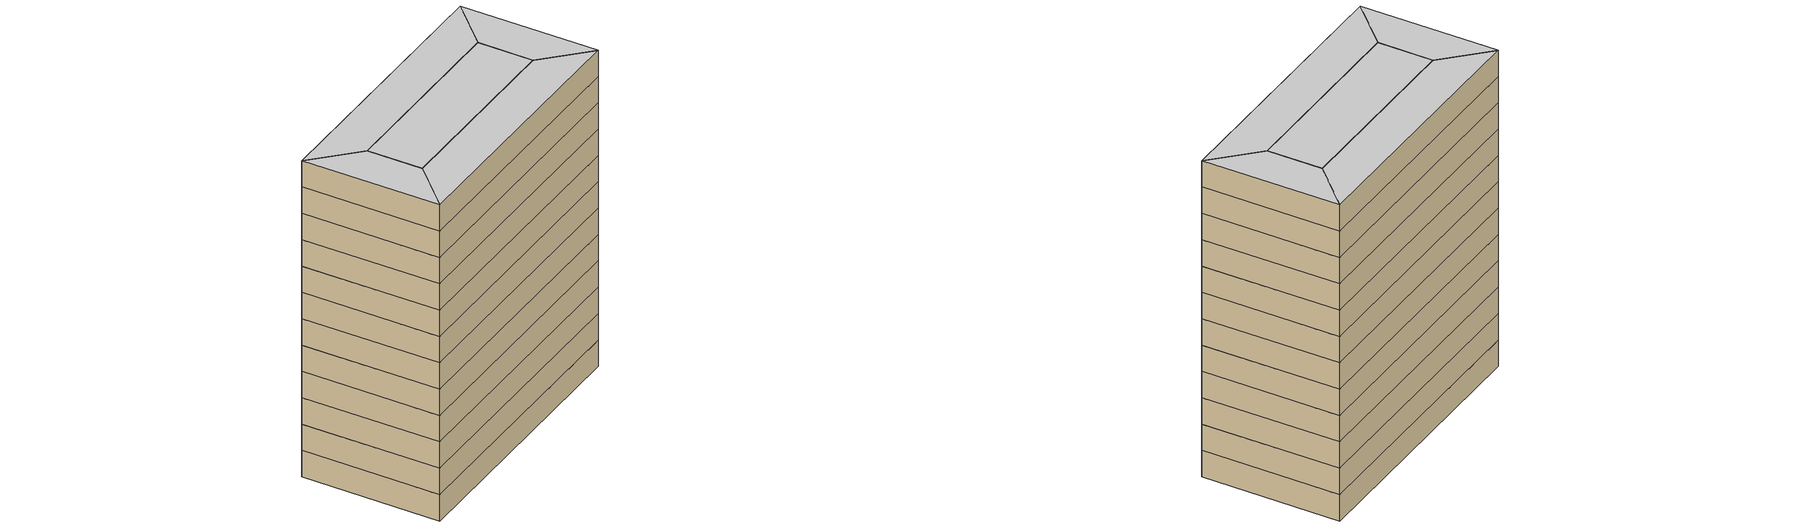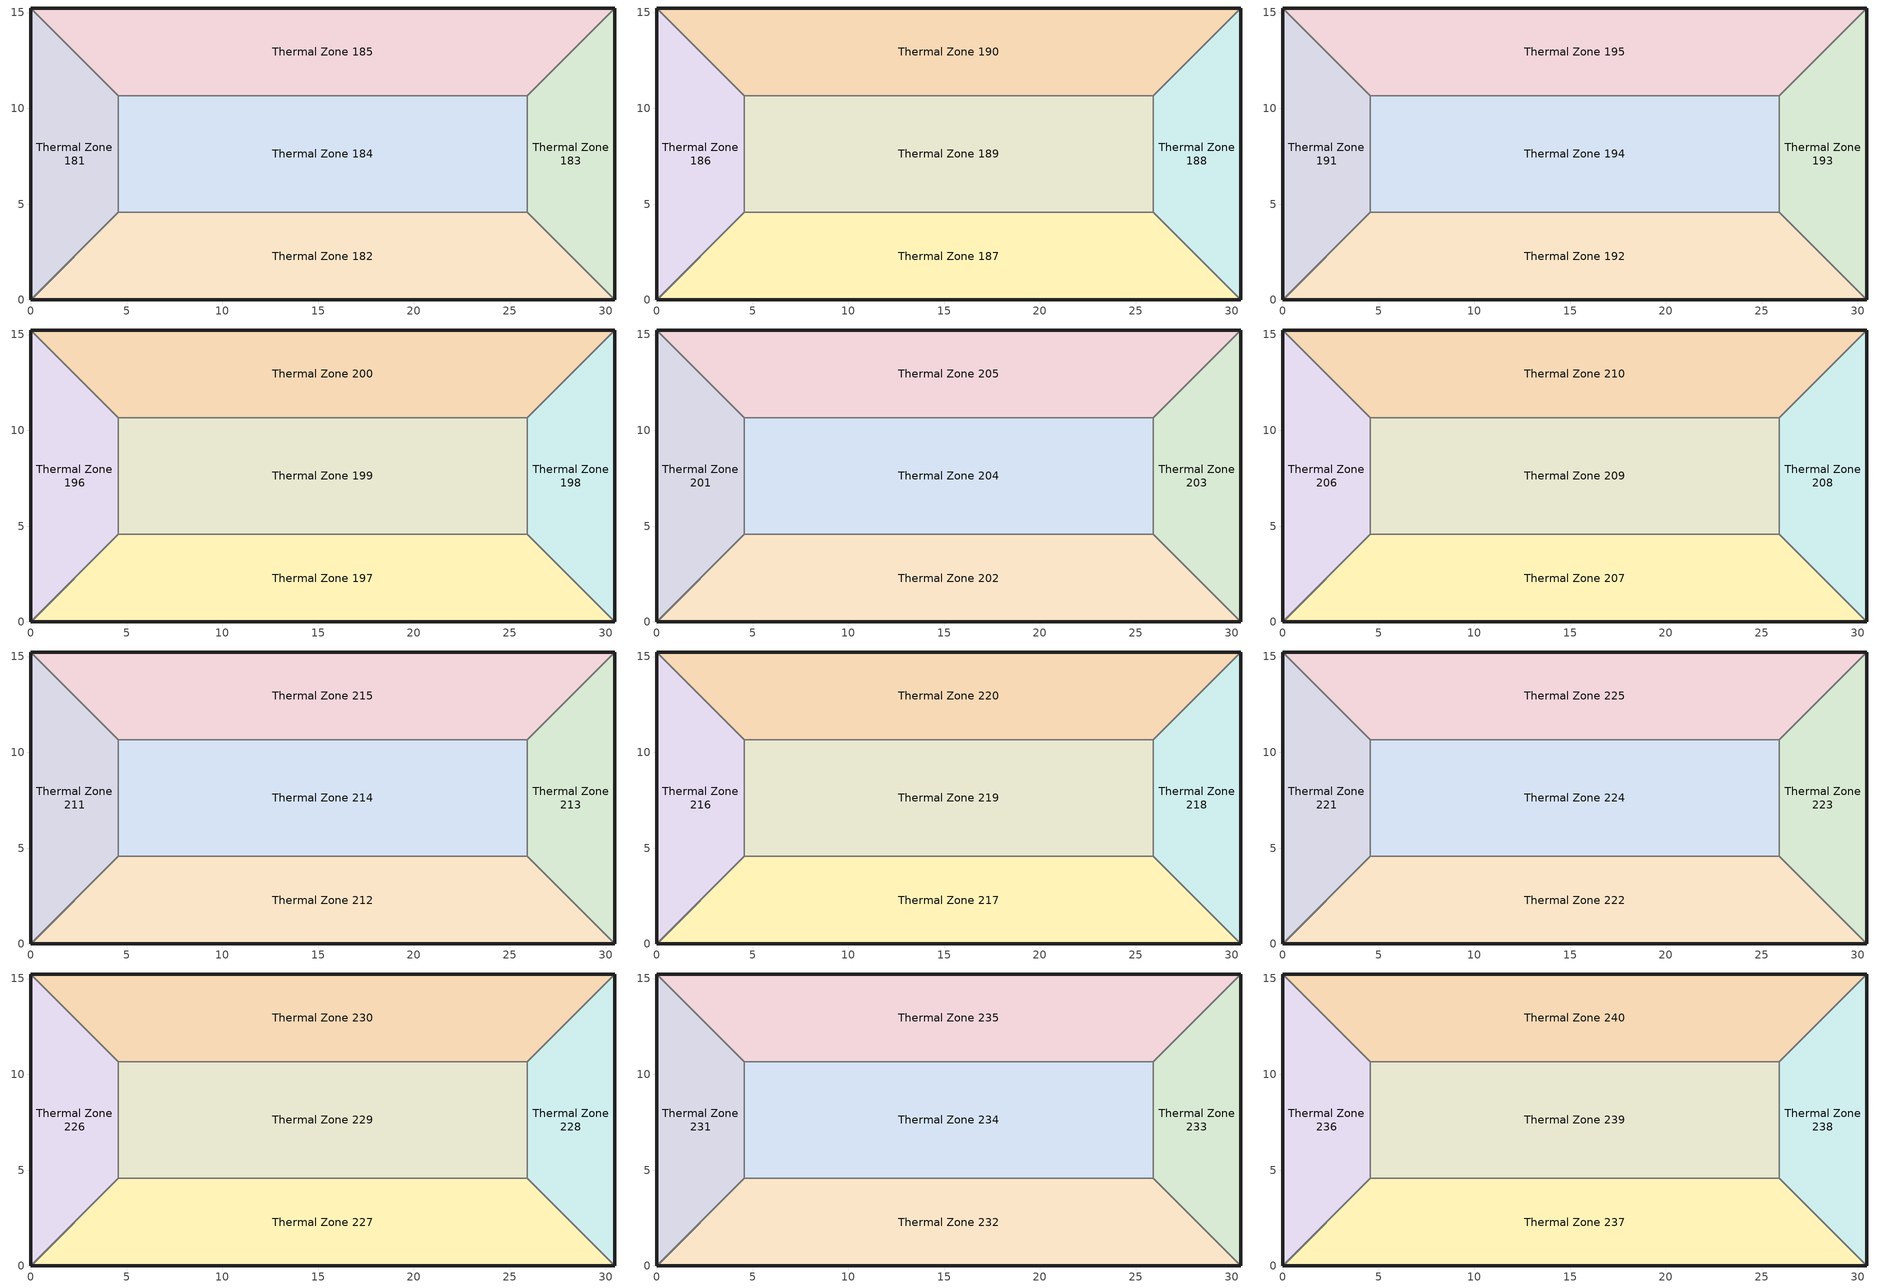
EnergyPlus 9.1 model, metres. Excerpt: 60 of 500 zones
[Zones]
Thermal Zone 181
 floor to Thermal Zone 176 (Interior Floor): 0,15.24 4.57,10.67 4.57,4.57 0,0 z109.73
 wall outside (ASHRAE 90.1-2010 ExtWall Mass ClimateZone 5): 0,15.24 0,0 z109.73:112.78
 wall to Thermal Zone 184 (Interior Wall): 4.57,4.57 4.57,10.67 z109.73:112.78
 wall to Thermal Zone 182 (Interior Wall): 0,0 4.57,4.57 z109.73:112.78
 wall to Thermal Zone 185 (Interior Wall): 4.57,10.67 0,15.24 z109.73:112.78
Thermal Zone 182
 floor to Thermal Zone 177 (Interior Floor): 25.91,4.57 30.48,0 0,0 4.57,4.57 z109.73
 wall outside (ASHRAE 90.1-2010 ExtWall Mass ClimateZone 5): 0,0 30.48,0 z109.73:112.78
 wall to Thermal Zone 184 (Interior Wall): 25.91,4.57 4.57,4.57 z109.73:112.78
 wall to Thermal Zone 183 (Interior Wall): 30.48,0 25.91,4.57 z109.73:112.78
Thermal Zone 183
 floor to Thermal Zone 178 (Interior Floor): 30.48,15.24 30.48,0 25.91,4.57 25.91,10.67 z109.73
 wall outside (ASHRAE 90.1-2010 ExtWall Mass ClimateZone 5): 30.48,0 30.48,15.24 z109.73:112.78
 wall to Thermal Zone 184 (Interior Wall): 25.91,10.67 25.91,4.57 z109.73:112.78
 wall to Thermal Zone 185 (Interior Wall): 30.48,15.24 25.91,10.67 z109.73:112.78
Thermal Zone 184
 floor to Thermal Zone 179 (Interior Floor): 25.91,10.67 25.91,4.57 4.57,4.57 4.57,10.67 z109.73
 wall to Thermal Zone 185 (Interior Wall): 25.91,10.67 4.57,10.67 z109.73:112.78
Thermal Zone 185
 floor to Thermal Zone 180 (Interior Floor): 30.48,15.24 25.91,10.67 4.57,10.67 0,15.24 z109.73
 wall outside (ASHRAE 90.1-2010 ExtWall Mass ClimateZone 5): 30.48,15.24 0,15.24 z109.73:112.78
Thermal Zone 186
 floor to Thermal Zone 181 (Interior Floor): 0,15.24 4.57,10.67 4.57,4.57 0,0 z112.78
 wall outside (ASHRAE 90.1-2010 ExtWall Mass ClimateZone 5): 0,15.24 0,0 z112.78:115.82
 wall to Thermal Zone 189 (Interior Wall): 4.57,4.57 4.57,10.67 z112.78:115.82
 wall to Thermal Zone 187 (Interior Wall): 0,0 4.57,4.57 z112.78:115.82
 wall to Thermal Zone 190 (Interior Wall): 4.57,10.67 0,15.24 z112.78:115.82
Thermal Zone 187
 floor to Thermal Zone 182 (Interior Floor): 25.91,4.57 30.48,0 0,0 4.57,4.57 z112.78
 wall outside (ASHRAE 90.1-2010 ExtWall Mass ClimateZone 5): 0,0 30.48,0 z112.78:115.82
 wall to Thermal Zone 189 (Interior Wall): 25.91,4.57 4.57,4.57 z112.78:115.82
 wall to Thermal Zone 188 (Interior Wall): 30.48,0 25.91,4.57 z112.78:115.82
Thermal Zone 188
 floor to Thermal Zone 183 (Interior Floor): 30.48,15.24 30.48,0 25.91,4.57 25.91,10.67 z112.78
 wall outside (ASHRAE 90.1-2010 ExtWall Mass ClimateZone 5): 30.48,0 30.48,15.24 z112.78:115.82
 wall to Thermal Zone 189 (Interior Wall): 25.91,10.67 25.91,4.57 z112.78:115.82
 wall to Thermal Zone 190 (Interior Wall): 30.48,15.24 25.91,10.67 z112.78:115.82
Thermal Zone 189
 floor to Thermal Zone 184 (Interior Floor): 25.91,10.67 25.91,4.57 4.57,4.57 4.57,10.67 z112.78
 wall to Thermal Zone 190 (Interior Wall): 25.91,10.67 4.57,10.67 z112.78:115.82
Thermal Zone 190
 floor to Thermal Zone 185 (Interior Floor): 30.48,15.24 25.91,10.67 4.57,10.67 0,15.24 z112.78
 wall outside (ASHRAE 90.1-2010 ExtWall Mass ClimateZone 5): 30.48,15.24 0,15.24 z112.78:115.82
Thermal Zone 191
 floor to Thermal Zone 186 (Interior Floor): 0,15.24 4.57,10.67 4.57,4.57 0,0 z115.82
 wall outside (ASHRAE 90.1-2010 ExtWall Mass ClimateZone 5): 0,15.24 0,0 z115.82:118.87
 wall to Thermal Zone 194 (Interior Wall): 4.57,4.57 4.57,10.67 z115.82:118.87
 wall to Thermal Zone 192 (Interior Wall): 0,0 4.57,4.57 z115.82:118.87
 wall to Thermal Zone 195 (Interior Wall): 4.57,10.67 0,15.24 z115.82:118.87
Thermal Zone 192
 floor to Thermal Zone 187 (Interior Floor): 25.91,4.57 30.48,0 0,0 4.57,4.57 z115.82
 wall outside (ASHRAE 90.1-2010 ExtWall Mass ClimateZone 5): 0,0 30.48,0 z115.82:118.87
 wall to Thermal Zone 194 (Interior Wall): 25.91,4.57 4.57,4.57 z115.82:118.87
 wall to Thermal Zone 193 (Interior Wall): 30.48,0 25.91,4.57 z115.82:118.87
Thermal Zone 193
 floor to Thermal Zone 188 (Interior Floor): 30.48,15.24 30.48,0 25.91,4.57 25.91,10.67 z115.82
 wall outside (ASHRAE 90.1-2010 ExtWall Mass ClimateZone 5): 30.48,0 30.48,15.24 z115.82:118.87
 wall to Thermal Zone 194 (Interior Wall): 25.91,10.67 25.91,4.57 z115.82:118.87
 wall to Thermal Zone 195 (Interior Wall): 30.48,15.24 25.91,10.67 z115.82:118.87
Thermal Zone 194
 floor to Thermal Zone 189 (Interior Floor): 25.91,10.67 25.91,4.57 4.57,4.57 4.57,10.67 z115.82
 wall to Thermal Zone 195 (Interior Wall): 25.91,10.67 4.57,10.67 z115.82:118.87
Thermal Zone 195
 floor to Thermal Zone 190 (Interior Floor): 30.48,15.24 25.91,10.67 4.57,10.67 0,15.24 z115.82
 wall outside (ASHRAE 90.1-2010 ExtWall Mass ClimateZone 5): 30.48,15.24 0,15.24 z115.82:118.87
Thermal Zone 196
 floor to Thermal Zone 191 (Interior Floor): 0,15.24 4.57,10.67 4.57,4.57 0,0 z118.87
 wall outside (ASHRAE 90.1-2010 ExtWall Mass ClimateZone 5): 0,15.24 0,0 z118.87:121.92
 wall to Thermal Zone 199 (Interior Wall): 4.57,4.57 4.57,10.67 z118.87:121.92
 wall to Thermal Zone 197 (Interior Wall): 0,0 4.57,4.57 z118.87:121.92
 wall to Thermal Zone 200 (Interior Wall): 4.57,10.67 0,15.24 z118.87:121.92
Thermal Zone 197
 floor to Thermal Zone 192 (Interior Floor): 25.91,4.57 30.48,0 0,0 4.57,4.57 z118.87
 wall outside (ASHRAE 90.1-2010 ExtWall Mass ClimateZone 5): 0,0 30.48,0 z118.87:121.92
 wall to Thermal Zone 199 (Interior Wall): 25.91,4.57 4.57,4.57 z118.87:121.92
 wall to Thermal Zone 198 (Interior Wall): 30.48,0 25.91,4.57 z118.87:121.92
Thermal Zone 198
 floor to Thermal Zone 193 (Interior Floor): 30.48,15.24 30.48,0 25.91,4.57 25.91,10.67 z118.87
 wall outside (ASHRAE 90.1-2010 ExtWall Mass ClimateZone 5): 30.48,0 30.48,15.24 z118.87:121.92
 wall to Thermal Zone 199 (Interior Wall): 25.91,10.67 25.91,4.57 z118.87:121.92
 wall to Thermal Zone 200 (Interior Wall): 30.48,15.24 25.91,10.67 z118.87:121.92
Thermal Zone 199
 floor to Thermal Zone 194 (Interior Floor): 25.91,10.67 25.91,4.57 4.57,4.57 4.57,10.67 z118.87
 wall to Thermal Zone 200 (Interior Wall): 25.91,10.67 4.57,10.67 z118.87:121.92
Thermal Zone 200
 floor to Thermal Zone 195 (Interior Floor): 30.48,15.24 25.91,10.67 4.57,10.67 0,15.24 z118.87
 wall outside (ASHRAE 90.1-2010 ExtWall Mass ClimateZone 5): 30.48,15.24 0,15.24 z118.87:121.92
Thermal Zone 201
 floor to Thermal Zone 196 (Interior Floor): 0,15.24 4.57,10.67 4.57,4.57 0,0 z121.92
 wall outside (ASHRAE 90.1-2010 ExtWall Mass ClimateZone 5): 0,15.24 0,0 z121.92:124.97
 wall to Thermal Zone 204 (Interior Wall): 4.57,4.57 4.57,10.67 z121.92:124.97
 wall to Thermal Zone 202 (Interior Wall): 0,0 4.57,4.57 z121.92:124.97
 wall to Thermal Zone 205 (Interior Wall): 4.57,10.67 0,15.24 z121.92:124.97
Thermal Zone 202
 floor to Thermal Zone 197 (Interior Floor): 25.91,4.57 30.48,0 0,0 4.57,4.57 z121.92
 wall outside (ASHRAE 90.1-2010 ExtWall Mass ClimateZone 5): 0,0 30.48,0 z121.92:124.97
 wall to Thermal Zone 204 (Interior Wall): 25.91,4.57 4.57,4.57 z121.92:124.97
 wall to Thermal Zone 203 (Interior Wall): 30.48,0 25.91,4.57 z121.92:124.97
Thermal Zone 203
 floor to Thermal Zone 198 (Interior Floor): 30.48,15.24 30.48,0 25.91,4.57 25.91,10.67 z121.92
 wall outside (ASHRAE 90.1-2010 ExtWall Mass ClimateZone 5): 30.48,0 30.48,15.24 z121.92:124.97
 wall to Thermal Zone 204 (Interior Wall): 25.91,10.67 25.91,4.57 z121.92:124.97
 wall to Thermal Zone 205 (Interior Wall): 30.48,15.24 25.91,10.67 z121.92:124.97
Thermal Zone 204
 floor to Thermal Zone 199 (Interior Floor): 25.91,10.67 25.91,4.57 4.57,4.57 4.57,10.67 z121.92
 wall to Thermal Zone 205 (Interior Wall): 25.91,10.67 4.57,10.67 z121.92:124.97
Thermal Zone 205
 floor to Thermal Zone 200 (Interior Floor): 30.48,15.24 25.91,10.67 4.57,10.67 0,15.24 z121.92
 wall outside (ASHRAE 90.1-2010 ExtWall Mass ClimateZone 5): 30.48,15.24 0,15.24 z121.92:124.97
Thermal Zone 206
 floor to Thermal Zone 201 (Interior Floor): 0,15.24 4.57,10.67 4.57,4.57 0,0 z124.97
 wall outside (ASHRAE 90.1-2010 ExtWall Mass ClimateZone 5): 0,15.24 0,0 z124.97:128.02
 wall to Thermal Zone 209 (Interior Wall): 4.57,4.57 4.57,10.67 z124.97:128.02
 wall to Thermal Zone 207 (Interior Wall): 0,0 4.57,4.57 z124.97:128.02
 wall to Thermal Zone 210 (Interior Wall): 4.57,10.67 0,15.24 z124.97:128.02
Thermal Zone 207
 floor to Thermal Zone 202 (Interior Floor): 25.91,4.57 30.48,0 0,0 4.57,4.57 z124.97
 wall outside (ASHRAE 90.1-2010 ExtWall Mass ClimateZone 5): 0,0 30.48,0 z124.97:128.02
 wall to Thermal Zone 209 (Interior Wall): 25.91,4.57 4.57,4.57 z124.97:128.02
 wall to Thermal Zone 208 (Interior Wall): 30.48,0 25.91,4.57 z124.97:128.02
Thermal Zone 208
 floor to Thermal Zone 203 (Interior Floor): 30.48,15.24 30.48,0 25.91,4.57 25.91,10.67 z124.97
 wall outside (ASHRAE 90.1-2010 ExtWall Mass ClimateZone 5): 30.48,0 30.48,15.24 z124.97:128.02
 wall to Thermal Zone 209 (Interior Wall): 25.91,10.67 25.91,4.57 z124.97:128.02
 wall to Thermal Zone 210 (Interior Wall): 30.48,15.24 25.91,10.67 z124.97:128.02
Thermal Zone 209
 floor to Thermal Zone 204 (Interior Floor): 25.91,10.67 25.91,4.57 4.57,4.57 4.57,10.67 z124.97
 wall to Thermal Zone 210 (Interior Wall): 25.91,10.67 4.57,10.67 z124.97:128.02
Thermal Zone 210
 floor to Thermal Zone 205 (Interior Floor): 30.48,15.24 25.91,10.67 4.57,10.67 0,15.24 z124.97
 wall outside (ASHRAE 90.1-2010 ExtWall Mass ClimateZone 5): 30.48,15.24 0,15.24 z124.97:128.02
Thermal Zone 211
 floor to Thermal Zone 206 (Interior Floor): 0,15.24 4.57,10.67 4.57,4.57 0,0 z128.02
 wall outside (ASHRAE 90.1-2010 ExtWall Mass ClimateZone 5): 0,15.24 0,0 z128.02:131.06
 wall to Thermal Zone 214 (Interior Wall): 4.57,4.57 4.57,10.67 z128.02:131.06
 wall to Thermal Zone 212 (Interior Wall): 0,0 4.57,4.57 z128.02:131.06
 wall to Thermal Zone 215 (Interior Wall): 4.57,10.67 0,15.24 z128.02:131.06
Thermal Zone 212
 floor to Thermal Zone 207 (Interior Floor): 25.91,4.57 30.48,0 0,0 4.57,4.57 z128.02
 wall outside (ASHRAE 90.1-2010 ExtWall Mass ClimateZone 5): 0,0 30.48,0 z128.02:131.06
 wall to Thermal Zone 214 (Interior Wall): 25.91,4.57 4.57,4.57 z128.02:131.06
 wall to Thermal Zone 213 (Interior Wall): 30.48,0 25.91,4.57 z128.02:131.06
Thermal Zone 213
 floor to Thermal Zone 208 (Interior Floor): 30.48,15.24 30.48,0 25.91,4.57 25.91,10.67 z128.02
 wall outside (ASHRAE 90.1-2010 ExtWall Mass ClimateZone 5): 30.48,0 30.48,15.24 z128.02:131.06
 wall to Thermal Zone 214 (Interior Wall): 25.91,10.67 25.91,4.57 z128.02:131.06
 wall to Thermal Zone 215 (Interior Wall): 30.48,15.24 25.91,10.67 z128.02:131.06
Thermal Zone 214
 floor to Thermal Zone 209 (Interior Floor): 25.91,10.67 25.91,4.57 4.57,4.57 4.57,10.67 z128.02
 wall to Thermal Zone 215 (Interior Wall): 25.91,10.67 4.57,10.67 z128.02:131.06
Thermal Zone 215
 floor to Thermal Zone 210 (Interior Floor): 30.48,15.24 25.91,10.67 4.57,10.67 0,15.24 z128.02
 wall outside (ASHRAE 90.1-2010 ExtWall Mass ClimateZone 5): 30.48,15.24 0,15.24 z128.02:131.06
Thermal Zone 216
 floor to Thermal Zone 211 (Interior Floor): 0,15.24 4.57,10.67 4.57,4.57 0,0 z131.06
 wall outside (ASHRAE 90.1-2010 ExtWall Mass ClimateZone 5): 0,15.24 0,0 z131.06:134.11
 wall to Thermal Zone 219 (Interior Wall): 4.57,4.57 4.57,10.67 z131.06:134.11
 wall to Thermal Zone 217 (Interior Wall): 0,0 4.57,4.57 z131.06:134.11
 wall to Thermal Zone 220 (Interior Wall): 4.57,10.67 0,15.24 z131.06:134.11
Thermal Zone 217
 floor to Thermal Zone 212 (Interior Floor): 25.91,4.57 30.48,0 0,0 4.57,4.57 z131.06
 wall outside (ASHRAE 90.1-2010 ExtWall Mass ClimateZone 5): 0,0 30.48,0 z131.06:134.11
 wall to Thermal Zone 219 (Interior Wall): 25.91,4.57 4.57,4.57 z131.06:134.11
 wall to Thermal Zone 218 (Interior Wall): 30.48,0 25.91,4.57 z131.06:134.11
Thermal Zone 218
 floor to Thermal Zone 213 (Interior Floor): 30.48,15.24 30.48,0 25.91,4.57 25.91,10.67 z131.06
 wall outside (ASHRAE 90.1-2010 ExtWall Mass ClimateZone 5): 30.48,0 30.48,15.24 z131.06:134.11
 wall to Thermal Zone 219 (Interior Wall): 25.91,10.67 25.91,4.57 z131.06:134.11
 wall to Thermal Zone 220 (Interior Wall): 30.48,15.24 25.91,10.67 z131.06:134.11
Thermal Zone 219
 floor to Thermal Zone 214 (Interior Floor): 25.91,10.67 25.91,4.57 4.57,4.57 4.57,10.67 z131.06
 wall to Thermal Zone 220 (Interior Wall): 25.91,10.67 4.57,10.67 z131.06:134.11
Thermal Zone 220
 floor to Thermal Zone 215 (Interior Floor): 30.48,15.24 25.91,10.67 4.57,10.67 0,15.24 z131.06
 wall outside (ASHRAE 90.1-2010 ExtWall Mass ClimateZone 5): 30.48,15.24 0,15.24 z131.06:134.11
Thermal Zone 221
 floor to Thermal Zone 216 (Interior Floor): 0,15.24 4.57,10.67 4.57,4.57 0,0 z134.11
 wall outside (ASHRAE 90.1-2010 ExtWall Mass ClimateZone 5): 0,15.24 0,0 z134.11:137.16
 wall to Thermal Zone 224 (Interior Wall): 4.57,4.57 4.57,10.67 z134.11:137.16
 wall to Thermal Zone 222 (Interior Wall): 0,0 4.57,4.57 z134.11:137.16
 wall to Thermal Zone 225 (Interior Wall): 4.57,10.67 0,15.24 z134.11:137.16
Thermal Zone 222
 floor to Thermal Zone 217 (Interior Floor): 25.91,4.57 30.48,0 0,0 4.57,4.57 z134.11
 wall outside (ASHRAE 90.1-2010 ExtWall Mass ClimateZone 5): 0,0 30.48,0 z134.11:137.16
 wall to Thermal Zone 224 (Interior Wall): 25.91,4.57 4.57,4.57 z134.11:137.16
 wall to Thermal Zone 223 (Interior Wall): 30.48,0 25.91,4.57 z134.11:137.16
Thermal Zone 223
 floor to Thermal Zone 218 (Interior Floor): 30.48,15.24 30.48,0 25.91,4.57 25.91,10.67 z134.11
 wall outside (ASHRAE 90.1-2010 ExtWall Mass ClimateZone 5): 30.48,0 30.48,15.24 z134.11:137.16
 wall to Thermal Zone 224 (Interior Wall): 25.91,10.67 25.91,4.57 z134.11:137.16
 wall to Thermal Zone 225 (Interior Wall): 30.48,15.24 25.91,10.67 z134.11:137.16
Thermal Zone 224
 floor to Thermal Zone 219 (Interior Floor): 25.91,10.67 25.91,4.57 4.57,4.57 4.57,10.67 z134.11
 wall to Thermal Zone 225 (Interior Wall): 25.91,10.67 4.57,10.67 z134.11:137.16
Thermal Zone 225
 floor to Thermal Zone 220 (Interior Floor): 30.48,15.24 25.91,10.67 4.57,10.67 0,15.24 z134.11
 wall outside (ASHRAE 90.1-2010 ExtWall Mass ClimateZone 5): 30.48,15.24 0,15.24 z134.11:137.16
Thermal Zone 226
 floor to Thermal Zone 221 (Interior Floor): 0,15.24 4.57,10.67 4.57,4.57 0,0 z137.16
 wall outside (ASHRAE 90.1-2010 ExtWall Mass ClimateZone 5): 0,15.24 0,0 z137.16:140.21
 wall to Thermal Zone 229 (Interior Wall): 4.57,4.57 4.57,10.67 z137.16:140.21
 wall to Thermal Zone 227 (Interior Wall): 0,0 4.57,4.57 z137.16:140.21
 wall to Thermal Zone 230 (Interior Wall): 4.57,10.67 0,15.24 z137.16:140.21
Thermal Zone 227
 floor to Thermal Zone 222 (Interior Floor): 25.91,4.57 30.48,0 0,0 4.57,4.57 z137.16
 wall outside (ASHRAE 90.1-2010 ExtWall Mass ClimateZone 5): 0,0 30.48,0 z137.16:140.21
 wall to Thermal Zone 229 (Interior Wall): 25.91,4.57 4.57,4.57 z137.16:140.21
 wall to Thermal Zone 228 (Interior Wall): 30.48,0 25.91,4.57 z137.16:140.21
Thermal Zone 228
 floor to Thermal Zone 223 (Interior Floor): 30.48,15.24 30.48,0 25.91,4.57 25.91,10.67 z137.16
 wall outside (ASHRAE 90.1-2010 ExtWall Mass ClimateZone 5): 30.48,0 30.48,15.24 z137.16:140.21
 wall to Thermal Zone 229 (Interior Wall): 25.91,10.67 25.91,4.57 z137.16:140.21
 wall to Thermal Zone 230 (Interior Wall): 30.48,15.24 25.91,10.67 z137.16:140.21
Thermal Zone 229
 floor to Thermal Zone 224 (Interior Floor): 25.91,10.67 25.91,4.57 4.57,4.57 4.57,10.67 z137.16
 wall to Thermal Zone 230 (Interior Wall): 25.91,10.67 4.57,10.67 z137.16:140.21
Thermal Zone 230
 floor to Thermal Zone 225 (Interior Floor): 30.48,15.24 25.91,10.67 4.57,10.67 0,15.24 z137.16
 wall outside (ASHRAE 90.1-2010 ExtWall Mass ClimateZone 5): 30.48,15.24 0,15.24 z137.16:140.21
Thermal Zone 231
 floor to Thermal Zone 226 (Interior Floor): 0,15.24 4.57,10.67 4.57,4.57 0,0 z140.21
 wall outside (ASHRAE 90.1-2010 ExtWall Mass ClimateZone 5): 0,15.24 0,0 z140.21:143.26
 wall to Thermal Zone 234 (Interior Wall): 4.57,4.57 4.57,10.67 z140.21:143.26
 wall to Thermal Zone 232 (Interior Wall): 0,0 4.57,4.57 z140.21:143.26
 wall to Thermal Zone 235 (Interior Wall): 4.57,10.67 0,15.24 z140.21:143.26
Thermal Zone 232
 floor to Thermal Zone 227 (Interior Floor): 25.91,4.57 30.48,0 0,0 4.57,4.57 z140.21
 wall outside (ASHRAE 90.1-2010 ExtWall Mass ClimateZone 5): 0,0 30.48,0 z140.21:143.26
 wall to Thermal Zone 234 (Interior Wall): 25.91,4.57 4.57,4.57 z140.21:143.26
 wall to Thermal Zone 233 (Interior Wall): 30.48,0 25.91,4.57 z140.21:143.26
Thermal Zone 233
 floor to Thermal Zone 228 (Interior Floor): 30.48,15.24 30.48,0 25.91,4.57 25.91,10.67 z140.21
 wall outside (ASHRAE 90.1-2010 ExtWall Mass ClimateZone 5): 30.48,0 30.48,15.24 z140.21:143.26
 wall to Thermal Zone 234 (Interior Wall): 25.91,10.67 25.91,4.57 z140.21:143.26
 wall to Thermal Zone 235 (Interior Wall): 30.48,15.24 25.91,10.67 z140.21:143.26
Thermal Zone 234
 floor to Thermal Zone 229 (Interior Floor): 25.91,10.67 25.91,4.57 4.57,4.57 4.57,10.67 z140.21
 wall to Thermal Zone 235 (Interior Wall): 25.91,10.67 4.57,10.67 z140.21:143.26
Thermal Zone 235
 floor to Thermal Zone 230 (Interior Floor): 30.48,15.24 25.91,10.67 4.57,10.67 0,15.24 z140.21
 wall outside (ASHRAE 90.1-2010 ExtWall Mass ClimateZone 5): 30.48,15.24 0,15.24 z140.21:143.26
Thermal Zone 236
 floor to Thermal Zone 231 (Interior Floor): 0,15.24 4.57,10.67 4.57,4.57 0,0 z143.26
 wall outside (ASHRAE 90.1-2010 ExtWall Mass ClimateZone 5): 0,15.24 0,0 z143.26:146.3
 wall to Thermal Zone 239 (Interior Wall): 4.57,4.57 4.57,10.67 z143.26:146.3
 wall to Thermal Zone 237 (Interior Wall): 0,0 4.57,4.57 z143.26:146.3
 wall to Thermal Zone 240 (Interior Wall): 4.57,10.67 0,15.24 z143.26:146.3
 ceiling to Thermal Zone 241 (Interior Ceiling): 0,0 4.57,4.57 4.57,10.67 0,15.24 z146.3
Thermal Zone 237
 floor to Thermal Zone 232 (Interior Floor): 25.91,4.57 30.48,0 0,0 4.57,4.57 z143.26
 wall outside (ASHRAE 90.1-2010 ExtWall Mass ClimateZone 5): 0,0 30.48,0 z143.26:146.3
 wall to Thermal Zone 239 (Interior Wall): 25.91,4.57 4.57,4.57 z143.26:146.3
 wall to Thermal Zone 238 (Interior Wall): 30.48,0 25.91,4.57 z143.26:146.3
 ceiling to Thermal Zone 242 (Interior Ceiling): 30.48,0 25.91,4.57 4.57,4.57 0,0 z146.3
Thermal Zone 238
 floor to Thermal Zone 233 (Interior Floor): 30.48,15.24 30.48,0 25.91,4.57 25.91,10.67 z143.26
 wall outside (ASHRAE 90.1-2010 ExtWall Mass ClimateZone 5): 30.48,0 30.48,15.24 z143.26:146.3
 wall to Thermal Zone 239 (Interior Wall): 25.91,10.67 25.91,4.57 z143.26:146.3
 wall to Thermal Zone 240 (Interior Wall): 30.48,15.24 25.91,10.67 z143.26:146.3
 ceiling to Thermal Zone 243 (Interior Ceiling): 30.48,0 30.48,15.24 25.91,10.67 25.91,4.57 z146.3
Thermal Zone 239
 floor to Thermal Zone 234 (Interior Floor): 25.91,10.67 25.91,4.57 4.57,4.57 4.57,10.67 z143.26
 wall to Thermal Zone 240 (Interior Wall): 25.91,10.67 4.57,10.67 z143.26:146.3
 ceiling to Thermal Zone 244 (Interior Ceiling): 25.91,4.57 25.91,10.67 4.57,10.67 4.57,4.57 z146.3
Thermal Zone 240
 floor to Thermal Zone 235 (Interior Floor): 30.48,15.24 25.91,10.67 4.57,10.67 0,15.24 z143.26
 wall outside (ASHRAE 90.1-2010 ExtWall Mass ClimateZone 5): 30.48,15.24 0,15.24 z143.26:146.3
 ceiling to Thermal Zone 245 (Interior Ceiling): 25.91,10.67 30.48,15.24 0,15.24 4.57,10.67 z146.3
[Building]
Building 1
[Site:Location]
Chicago Ohare Intl Ap: Latitude {deg}=41.98; Longitude {deg}=-87.92; Time Zone {hr}=-6; Elevation {m}=201
[Material] Thermal Absorptance=0.9
Name | Roughness | Thickness {m} | Conductivity {W/m-K} | Density {kg/m3} | Specific Heat {J/kg-K} | Solar Absorptance | Visible Absorptance
1/2IN Gypsum | Smooth | 0.0127 | 0.16 | 784.9 | 830 | 0.4 | 0.4
1IN Stucco | Smooth | 0.0253 | 0.6918 | 1858 | 837 | 0.92 | 0.92
8IN CONCRETE HW RefBldg | Rough | 0.2032 | 1.311 | 2240 | 836.8 | 0.7 | 0.7
F16 Acoustic tile | MediumSmooth | 0.0191 | 0.06 | 368 | 590 | 0.3 | 0.3
G01a 19mm gypsum board | MediumSmooth | 0.019 | 0.16 | 800 | 1090 | 0.4 | 0.4
M11 100mm lightweight concrete | MediumRough | 0.1016 | 0.53 | 1280 | 840 | 0.5 | 0.5
Mass Wall Insulation R-8.72 IP | MediumRough | 0.075271 | 0.049 | 265 | 836.8 | 0.7 | 0.7
[Material:AirGap]
Name | Thermal Resistance {m2-K/W}
F04 Wall air space resistance | 0.15
F05 Ceiling air space resistance | 0.18
[Construction]
ASHRAE 90.1-2010 ExtWall Mass ClimateZone 5: 1IN Stucco, 8IN CONCRETE HW RefBldg, Mass Wall Insulation R-8.72 IP, 1/2IN Gypsum
Interior Ceiling: M11 100mm lightweight concrete, F05 Ceiling air space resistance, F16 Acoustic tile
Interior Floor: F16 Acoustic tile, F05 Ceiling air space resistance, M11 100mm lightweight concrete
Interior Wall: G01a 19mm gypsum board, F04 Wall air space resistance, G01a 19mm gypsum board
[Zone]
Thermal Zone 181; Thermal Zone 182; Thermal Zone 183; Thermal Zone 184; Thermal Zone 185; Thermal Zone 186; Thermal Zone 187; Thermal Zone 188; Thermal Zone 189; Thermal Zone 190; Thermal Zone 191; Thermal Zone 192; Thermal Zone 193; Thermal Zone 194; Thermal Zone 195; Thermal Zone 196; Thermal Zone 197; Thermal Zone 198; Thermal Zone 199; Thermal Zone 200; Thermal Zone 201; Thermal Zone 202; Thermal Zone 203; Thermal Zone 204; Thermal Zone 205; Thermal Zone 206; Thermal Zone 207; Thermal Zone 208; Thermal Zone 209; Thermal Zone 210; Thermal Zone 211; Thermal Zone 212; Thermal Zone 213; Thermal Zone 214; Thermal Zone 215; Thermal Zone 216; Thermal Zone 217; Thermal Zone 218; Thermal Zone 219; Thermal Zone 220; Thermal Zone 221; Thermal Zone 222; Thermal Zone 223; Thermal Zone 224; Thermal Zone 225; Thermal Zone 226; Thermal Zone 227; Thermal Zone 228; Thermal Zone 229; Thermal Zone 230; Thermal Zone 231; Thermal Zone 232; Thermal Zone 233; Thermal Zone 234; Thermal Zone 235; Thermal Zone 236; Thermal Zone 237; Thermal Zone 238; Thermal Zone 239; Thermal Zone 240
